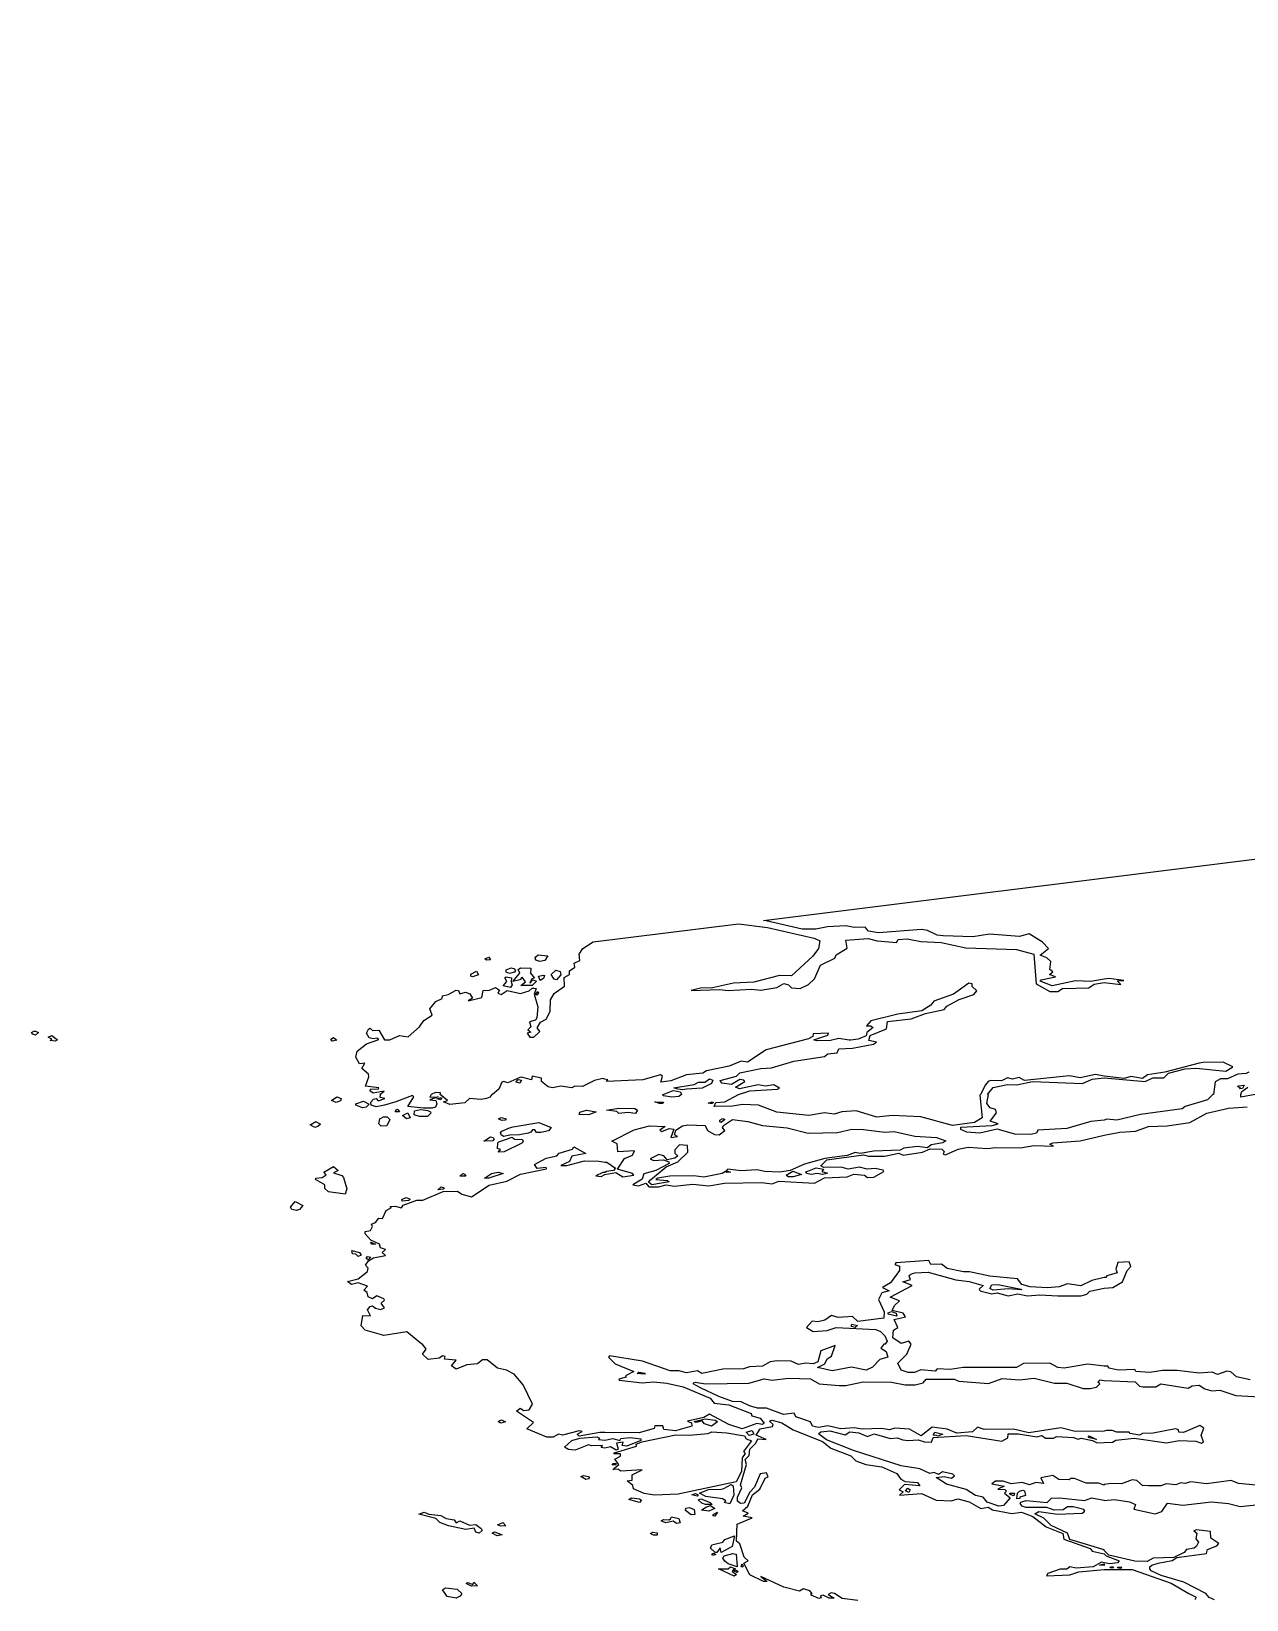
# Model space of a CAD drawing. Header units: inches. Extents: x -128.78 to -121.96, y 47.51 to 52.08.
# Drawn here: x -128.021 to -127.165, y 50.972 to 52.077 of the extents above; entities that cross this region are included whole.
import ezdxf

# ---------------------------------------------------------------- set-up
doc = ezdxf.new("R2010")
doc.units = ezdxf.units.IN
doc.header["$MEASUREMENT"] = 0
doc.layers.add('country_Clip', color=7, linetype='Continuous')

msp = doc.modelspace()

# ---------------------------------------------------------------- linework, layer by layer
at = {"layer": 'country_Clip'}
for points in [[(-127.1639, 51.3439), (-127.1657, 51.3429), (-127.1716, 51.3425), (-127.1788, 51.3391), (-127.1837, 51.3391), (-127.1875, 51.3371), (-127.1888, 51.3281), (-127.1891, 51.3281), (-127.1929, 51.3243), (-127.2086, 51.3197), (-127.2108, 51.3181), (-127.24, 51.314), (-127.2567, 51.31), (-127.2638, 51.3107), (-127.2656, 51.31), (-127.2751, 51.309), (-127.2921, 51.3042), (-127.3125, 51.3029), (-127.3133, 51.3008), (-127.3174, 51.3), (-127.3286, 51.3003), (-127.3411, 51.3038), (-127.3532, 51.3008), (-127.3623, 51.3017), (-127.3666, 51.3034), (-127.3666, 51.3051), (-127.3446, 51.3062), (-127.3404, 51.3074), (-127.346, 51.3093), (-127.3414, 51.3151), (-127.3423, 51.3175), (-127.346, 51.3187), (-127.3483, 51.3218), (-127.3471, 51.3281), (-127.3478, 51.3281), (-127.3438, 51.3331), (-127.3337, 51.3352), (-127.3272, 51.3349), (-127.3162, 51.3373), (-127.2809, 51.3358), (-127.2742, 51.339), (-127.2656, 51.3398), (-127.2656, 51.3399), (-127.2368, 51.3374), (-127.2314, 51.3398), (-127.2237, 51.3399), (-127.2205, 51.3432), (-127.2086, 51.3461), (-127.2008, 51.3467), (-127.1801, 51.3446), (-127.1752, 51.3475), (-127.1818, 51.3508), (-127.196, 51.3506), (-127.1987, 51.3503), (-127.2229, 51.3438), (-127.2351, 51.3419), (-127.2387, 51.3393), (-127.247, 51.3407), (-127.2517, 51.3393), (-127.2656, 51.341), (-127.2718, 51.3421), (-127.2826, 51.3399), (-127.2902, 51.3412), (-127.3218, 51.3379), (-127.3256, 51.34), (-127.3302, 51.3389), (-127.3338, 51.3398), (-127.3381, 51.3378), (-127.3458, 51.3379), (-127.3473, 51.3372), (-127.3493, 51.335), (-127.3527, 51.3281), (-127.3532, 51.3276), (-127.3517, 51.3116), (-127.357, 51.3084), (-127.3724, 51.3063), (-127.3947, 51.3123), (-127.4149, 51.3134), (-127.4258, 51.3121), (-127.4403, 51.3167), (-127.4504, 51.316), (-127.4559, 51.3142), (-127.4626, 51.3152), (-127.4737, 51.3134), (-127.4963, 51.3157), (-127.5091, 51.3205), (-127.5204, 51.321), (-127.5275, 51.3198), (-127.5402, 51.3196), (-127.5391, 51.3226), (-127.5328, 51.3229), (-127.5233, 51.3281), (-127.5153, 51.3306), (-127.4958, 51.3318), (-127.4943, 51.3327), (-127.4983, 51.335), (-127.5042, 51.334), (-127.5093, 51.335), (-127.5225, 51.3322), (-127.5252, 51.3332), (-127.5188, 51.3374), (-127.5194, 51.3383), (-127.5223, 51.3388), (-127.528, 51.3352), (-127.5349, 51.3361), (-127.5361, 51.3379), (-127.5246, 51.341), (-127.5222, 51.3433), (-127.5074, 51.3465), (-127.5, 51.347), (-127.4842, 51.3516), (-127.4627, 51.3548), (-127.4603, 51.3567), (-127.4537, 51.3575), (-127.4526, 51.3602), (-127.443, 51.3607), (-127.4282, 51.3636), (-127.426, 51.365), (-127.4315, 51.3661), (-127.4304, 51.3696), (-127.419, 51.3745), (-127.4182, 51.3795), (-127.4017, 51.3814), (-127.3916, 51.3853), (-127.3783, 51.3881), (-127.3765, 51.3903), (-127.3678, 51.395), (-127.3574, 51.3986), (-127.3554, 51.4011), (-127.3587, 51.4042), (-127.3587, 51.4061), (-127.3609, 51.4066), (-127.3718, 51.3987), (-127.3857, 51.3939), (-127.3877, 51.3911), (-127.3942, 51.387), (-127.4109, 51.3847), (-127.43, 51.3801), (-127.433, 51.3764), (-127.4302, 51.3765), (-127.4283, 51.3753), (-127.4328, 51.3718), (-127.4333, 51.3695), (-127.4378, 51.3676), (-127.4389, 51.3672), (-127.4442, 51.3664), (-127.4453, 51.3664), (-127.4525, 51.3676), (-127.4583, 51.3662), (-127.468, 51.3659), (-127.4702, 51.3667), (-127.4603, 51.37), (-127.4598, 51.3713), (-127.4707, 51.3708), (-127.4709, 51.3691), (-127.4739, 51.3674), (-127.5036, 51.3595), (-127.5169, 51.3508), (-127.5214, 51.3516), (-127.5297, 51.3481), (-127.5456, 51.3448), (-127.5482, 51.3431), (-127.5597, 51.3419), (-127.5708, 51.3378), (-127.5778, 51.3368), (-127.5767, 51.3411), (-127.5781, 51.342), (-127.5905, 51.3385), (-127.6162, 51.3373), (-127.6153, 51.3385), (-127.6172, 51.339), (-127.6188, 51.3393), (-127.6246, 51.3379), (-127.633, 51.3337), (-127.6385, 51.3341), (-127.6406, 51.3329), (-127.6483, 51.3339), (-127.6542, 51.3329), (-127.6573, 51.3335), (-127.6619, 51.3372), (-127.662, 51.3397), (-127.6684, 51.341), (-127.669, 51.3385), (-127.676, 51.3403), (-127.6771, 51.3402), (-127.6856, 51.3364), (-127.6884, 51.3374), (-127.6898, 51.3369), (-127.692, 51.3318), (-127.6963, 51.3281), (-127.6968, 51.3281), (-127.6984, 51.3262), (-127.7007, 51.3252), (-127.7043, 51.3246), (-127.7126, 51.3254), (-127.716, 51.3222), (-127.7264, 51.3212), (-127.7309, 51.3229), (-127.7281, 51.324), (-127.7333, 51.3281), (-127.733, 51.3292), (-127.7366, 51.3295), (-127.7396, 51.3281), (-127.7405, 51.3262), (-127.7346, 51.3265), (-127.7405, 51.3243), (-127.7364, 51.3239), (-127.7357, 51.3216), (-127.7365, 51.3192), (-127.7388, 51.3184), (-127.7449, 51.3184), (-127.756, 51.3196), (-127.7518, 51.3264), (-127.7527, 51.3274), (-127.7644, 51.3229), (-127.7724, 51.3205), (-127.7784, 51.3195), (-127.7818, 51.3207), (-127.782, 51.3227), (-127.7801, 51.3249), (-127.7783, 51.3252), (-127.7769, 51.3237), (-127.7722, 51.3254), (-127.7755, 51.3261), (-127.7752, 51.3281), (-127.7758, 51.3281), (-127.7726, 51.3305), (-127.7805, 51.329), (-127.7827, 51.3308), (-127.782, 51.3321), (-127.7769, 51.332), (-127.7765, 51.3328), (-127.7858, 51.3341), (-127.7835, 51.3405), (-127.7838, 51.3425), (-127.7884, 51.3464), (-127.7863, 51.3501), (-127.79, 51.3498), (-127.7926, 51.3544), (-127.7918, 51.3586), (-127.7852, 51.3638), (-127.7764, 51.3668), (-127.7778, 51.3678), (-127.7805, 51.3673), (-127.7832, 51.3681), (-127.7851, 51.3714), (-127.7838, 51.3741), (-127.7826, 51.3748), (-127.7808, 51.3732), (-127.7764, 51.3735), (-127.7725, 51.3666), (-127.7688, 51.3667), (-127.7619, 51.3696), (-127.7558, 51.3687), (-127.7477, 51.3757), (-127.7447, 51.3802), (-127.7389, 51.384), (-127.7406, 51.3885), (-127.7363, 51.3936), (-127.7318, 51.3957), (-127.7317, 51.3976), (-127.7277, 51.3985), (-127.7221, 51.4017), (-127.7204, 51.4014), (-127.7195, 51.3991), (-127.7155, 51.4002), (-127.7124, 51.3991), (-127.7105, 51.396), (-127.7135, 51.394), (-127.7039, 51.3964), (-127.7029, 51.4014), (-127.6985, 51.4016), (-127.6943, 51.4036), (-127.6914, 51.4016), (-127.6926, 51.3996), (-127.6902, 51.3985), (-127.6861, 51.4013), (-127.6768, 51.3993), (-127.6705, 51.4012), (-127.6685, 51.403), (-127.6673, 51.4031), (-127.6657, 51.4029), (-127.6671, 51.3988), (-127.6646, 51.3899), (-127.6652, 51.3822), (-127.6661, 51.3806), (-127.6703, 51.3792), (-127.6695, 51.3758), (-127.6715, 51.3737), (-127.6695, 51.3721), (-127.6719, 51.3713), (-127.6702, 51.3684), (-127.6672, 51.3686), (-127.6631, 51.3726), (-127.6649, 51.3751), (-127.6627, 51.3791), (-127.6587, 51.3812), (-127.6559, 51.3865), (-127.6556, 51.3947), (-127.6529, 51.3993), (-127.6458, 51.4045), (-127.646, 51.4106), (-127.6423, 51.4127), (-127.6421, 51.4153), (-127.6385, 51.4179), (-127.639, 51.4206), (-127.635, 51.4225), (-127.6353, 51.427), (-127.6329, 51.4309), (-127.6256, 51.4356), (-127.5232, 51.4484), (-127.5027, 51.4458), (-127.47, 51.4382), (-127.466, 51.4363), (-127.4668, 51.4309), (-127.4708, 51.4256), (-127.4858, 51.4117), (-127.4943, 51.4119), (-127.5123, 51.4073), (-127.5267, 51.4066), (-127.5416, 51.4033), (-127.5499, 51.4031), (-127.5565, 51.4015), (-127.5366, 51.402), (-127.5305, 51.4013), (-127.514, 51.4023), (-127.5074, 51.4016), (-127.4963, 51.4035), (-127.4913, 51.4064), (-127.4879, 51.4054), (-127.4859, 51.4032), (-127.4798, 51.4029), (-127.4738, 51.4056), (-127.4696, 51.4097), (-127.4654, 51.4193), (-127.4553, 51.4241), (-127.4545, 51.4265), (-127.4466, 51.4312), (-127.4475, 51.4369), (-127.4318, 51.438), (-127.4256, 51.4363), (-127.4119, 51.4351), (-127.4107, 51.4373), (-127.4043, 51.4377), (-127.3949, 51.4359), (-127.3804, 51.4353), (-127.3632, 51.4314), (-127.3274, 51.4302), (-127.3153, 51.4269), (-127.3136, 51.4061), (-127.3039, 51.4008), (-127.2983, 51.4007), (-127.295, 51.4028), (-127.2766, 51.4032), (-127.2727, 51.4058), (-127.2656, 51.4071), (-127.254, 51.4056), (-127.2566, 51.4083), (-127.2518, 51.4084), (-127.2624, 51.4098), (-127.2656, 51.4093), (-127.275, 51.4077), (-127.2859, 51.4082), (-127.3024, 51.4046), (-127.3108, 51.4079), (-127.3101, 51.409), (-127.2999, 51.4111), (-127.3042, 51.4126), (-127.3019, 51.4145), (-127.304, 51.4163), (-127.3032, 51.4218), (-127.306, 51.4244), (-127.3107, 51.4262), (-127.3049, 51.431), (-127.3092, 51.4354), (-127.3186, 51.4414), (-127.3252, 51.4395), (-127.3464, 51.441), (-127.3581, 51.4393), (-127.379, 51.4398), (-127.3834, 51.4403), (-127.3901, 51.4436), (-127.3943, 51.4443), (-127.4246, 51.442), (-127.4317, 51.4432), (-127.4341, 51.4459), (-127.4417, 51.4458), (-127.4476, 51.4469), (-127.4605, 51.4463), (-127.4687, 51.4445), (-127.4783, 51.4445), (-127.5036, 51.4504), (-127.5056, 51.4506), (-122.4941, 52.077)], [(-127.6596, 51.4226), (-127.663, 51.4219), (-127.6658, 51.4227), (-127.6663, 51.4243), (-127.6658, 51.4251), (-127.6643, 51.4264), (-127.6574, 51.4257), (-127.6596, 51.4226)], [(-127.6977, 51.4231), (-127.7006, 51.4227), (-127.7017, 51.4238), (-127.699, 51.4248), (-127.6977, 51.4231)], [(-127.6809, 51.4143), (-127.6845, 51.4133), (-127.6868, 51.4143), (-127.6868, 51.4159), (-127.6832, 51.4173), (-127.6815, 51.4169), (-127.6802, 51.4154), (-127.6809, 51.4143)], [(-127.6697, 51.4137), (-127.6668, 51.4101), (-127.6687, 51.4097), (-127.6702, 51.4066), (-127.6681, 51.4088), (-127.6655, 51.4079), (-127.6684, 51.4048), (-127.6765, 51.405), (-127.6731, 51.4075), (-127.6755, 51.4107), (-127.6772, 51.4089), (-127.6822, 51.4078), (-127.6771, 51.4137), (-127.6783, 51.4162), (-127.6768, 51.4174), (-127.6693, 51.4171), (-127.6697, 51.4137)], [(-127.6483, 51.4125), (-127.6513, 51.4089), (-127.6529, 51.4093), (-127.655, 51.4127), (-127.6518, 51.4158), (-127.6488, 51.4148), (-127.6483, 51.4125)], [(-127.7062, 51.4125), (-127.7105, 51.4111), (-127.7116, 51.4116), (-127.7117, 51.4128), (-127.7077, 51.4149), (-127.7062, 51.4125)], [(-127.6826, 51.4053), (-127.6838, 51.4036), (-127.689, 51.4047), (-127.6862, 51.4078), (-127.6878, 51.4103), (-127.6867, 51.411), (-127.6831, 51.4103), (-127.6832, 51.4074), (-127.6826, 51.4053)], [(-127.6604, 51.4099), (-127.6628, 51.4085), (-127.6641, 51.4114), (-127.6605, 51.4123), (-127.6599, 51.4119), (-127.6604, 51.4099)], [(-127.6639, 51.3997), (-127.6651, 51.3981), (-127.6662, 51.3986), (-127.6644, 51.4006), (-127.6639, 51.3997)], [(-128.0161, 51.3717), (-128.0183, 51.37), (-128.02, 51.3706), (-128.0211, 51.3719), (-128.0194, 51.3728), (-128.0183, 51.3728), (-128.0161, 51.3717)], [(-128.0028, 51.3667), (-128.0044, 51.3656), (-128.0078, 51.3661), (-128.0067, 51.3672), (-128.0094, 51.3686), (-128.0067, 51.3697), (-128.0028, 51.3667)], [(-127.806, 51.3663), (-127.8092, 51.3656), (-127.8102, 51.367), (-127.8084, 51.3682), (-127.806, 51.3663)], [(-127.6761, 51.3383), (-127.6772, 51.3361), (-127.68, 51.3369), (-127.6783, 51.3386), (-127.6761, 51.3383)], [(-127.5412, 51.3383), (-127.5423, 51.3358), (-127.5487, 51.3326), (-127.5598, 51.332), (-127.5626, 51.3315), (-127.5658, 51.3318), (-127.5688, 51.3329), (-127.5545, 51.3351), (-127.5513, 51.3369), (-127.5469, 51.3368), (-127.5436, 51.3391), (-127.5412, 51.3383)], [(-127.5653, 51.3268), (-127.5702, 51.3262), (-127.576, 51.3271), (-127.5767, 51.3279), (-127.5762, 51.3281), (-127.5692, 51.3309), (-127.564, 51.3299), (-127.5633, 51.3281), (-127.5653, 51.3268)], [(-127.1684, 51.3324), (-127.1703, 51.3322), (-127.1696, 51.3329), (-127.1715, 51.3335), (-127.1711, 51.3342), (-127.1672, 51.3348), (-127.1684, 51.3324)], [(-127.1593, 51.3281), (-127.1695, 51.3262), (-127.1695, 51.3281), (-127.1688, 51.3303), (-127.1645, 51.3333)], [(-127.8035, 51.3237), (-127.8066, 51.3226), (-127.8098, 51.324), (-127.806, 51.3265), (-127.8029, 51.3254), (-127.8035, 51.3237)], [(-127.1628, 51.1271), (-127.1725, 51.1292), (-127.1765, 51.1328), (-127.1792, 51.1333), (-127.1859, 51.1308), (-127.1897, 51.1325), (-127.1988, 51.1318), (-127.2142, 51.1336), (-127.2247, 51.1336), (-127.2335, 51.1323), (-127.2433, 51.133), (-127.2442, 51.1345), (-127.2559, 51.134), (-127.2622, 51.1354), (-127.2632, 51.1368), (-127.2656, 51.1367), (-127.2773, 51.1381), (-127.2938, 51.1354), (-127.2983, 51.1359), (-127.304, 51.1389), (-127.3226, 51.1387), (-127.3275, 51.1359), (-127.365, 51.1359), (-127.3741, 51.1344), (-127.3833, 51.1349), (-127.3848, 51.1332), (-127.3948, 51.1341), (-127.3993, 51.1323), (-127.4037, 51.1323), (-127.4086, 51.134), (-127.4109, 51.1388), (-127.4047, 51.1452), (-127.4017, 51.1523), (-127.4033, 51.1544), (-127.4086, 51.1528), (-127.4144, 51.1568), (-127.414, 51.162), (-127.4109, 51.1641), (-127.4135, 51.1696), (-127.4055, 51.1715), (-127.4073, 51.1741), (-127.4149, 51.1759), (-127.4134, 51.1796), (-127.4098, 51.1828), (-127.4163, 51.1854), (-127.4009, 51.1935), (-127.4074, 51.1961), (-127.402, 51.1977), (-127.4031, 51.2001), (-127.4028, 51.2008), (-127.4006, 51.202), (-127.3991, 51.2024), (-127.3896, 51.203), (-127.3702, 51.1976), (-127.3607, 51.1964), (-127.351, 51.1936), (-127.3536, 51.191), (-127.3533, 51.19), (-127.3522, 51.1895), (-127.3448, 51.1876), (-127.341, 51.1883), (-127.3333, 51.1864), (-127.3266, 51.1877), (-127.3196, 51.1862), (-127.3109, 51.1871), (-127.2983, 51.1862), (-127.2822, 51.1864), (-127.2803, 51.1867), (-127.2779, 51.1875), (-127.2758, 51.1895), (-127.2656, 51.1917), (-127.2596, 51.1921), (-127.2529, 51.1961), (-127.2496, 51.2041), (-127.2468, 51.2069), (-127.2481, 51.2102), (-127.256, 51.2098), (-127.2575, 51.205), (-127.2565, 51.2024), (-127.2638, 51.2004), (-127.2645, 51.1992), (-127.2656, 51.1992), (-127.2744, 51.1972), (-127.2822, 51.1934), (-127.2916, 51.1947), (-127.2973, 51.1926), (-127.3055, 51.192), (-127.3179, 51.1926), (-127.3237, 51.1944), (-127.3268, 51.1982), (-127.3463, 51.2001), (-127.3606, 51.2033), (-127.3648, 51.2031), (-127.3763, 51.2055), (-127.3803, 51.2087), (-127.3878, 51.2083), (-127.3891, 51.2113), (-127.4123, 51.2095), (-127.4132, 51.2084), (-127.4098, 51.2071), (-127.4099, 51.2041), (-127.4162, 51.1955), (-127.4219, 51.1921), (-127.4172, 51.1898), (-127.4223, 51.1885), (-127.4245, 51.1838), (-127.4207, 51.1751), (-127.4209, 51.1706), (-127.4391, 51.1683), (-127.4429, 51.1717), (-127.4531, 51.1711), (-127.4577, 51.1724), (-127.4623, 51.1692), (-127.4674, 51.168), (-127.4714, 51.1685), (-127.4753, 51.1639), (-127.4707, 51.1611), (-127.4608, 51.1618), (-127.4544, 51.164), (-127.4264, 51.1625), (-127.4232, 51.1611), (-127.4202, 51.1582), (-127.4186, 51.1543), (-127.42, 51.1523), (-127.4208, 51.1523), (-127.423, 51.1495), (-127.4193, 51.147), (-127.4181, 51.1431), (-127.4236, 51.1414), (-127.4288, 51.136), (-127.4334, 51.134), (-127.4436, 51.1361), (-127.4572, 51.1334), (-127.4675, 51.1359), (-127.4623, 51.1385), (-127.4607, 51.142), (-127.4578, 51.1438), (-127.4551, 51.1512), (-127.4651, 51.1475), (-127.4674, 51.1399), (-127.4707, 51.1383), (-127.476, 51.1388), (-127.4809, 51.1379), (-127.486, 51.1403), (-127.496, 51.1406), (-127.5008, 51.1398), (-127.5064, 51.1368), (-127.5155, 51.1364), (-127.5197, 51.1348), (-127.5341, 51.1347), (-127.549, 51.1316), (-127.552, 51.1334), (-127.5597, 51.132), (-127.5652, 51.1334), (-127.5712, 51.1334), (-127.5908, 51.1403), (-127.6141, 51.1441), (-127.6147, 51.1432), (-127.61, 51.1384), (-127.597, 51.1331), (-127.6027, 51.13), (-127.6023, 51.129), (-127.6075, 51.1277), (-127.6072, 51.1268), (-127.5909, 51.1251), (-127.5831, 51.1258), (-127.5736, 51.1248), (-127.5622, 51.1222), (-127.5431, 51.1142), (-127.5403, 51.1108), (-127.53, 51.1096), (-127.5142, 51.1034), (-127.5137, 51.1017), (-127.508, 51.1002), (-127.5051, 51.0966), (-127.5062, 51.0957), (-127.5103, 51.0963), (-127.5206, 51.0927), (-127.53, 51.0957), (-127.5436, 51.103), (-127.5475, 51.1005), (-127.559, 51.0981), (-127.5562, 51.0969), (-127.5561, 51.0946), (-127.5676, 51.0912), (-127.5757, 51.0921), (-127.5765, 51.0947), (-127.582, 51.0948), (-127.5826, 51.0929), (-127.5931, 51.0898), (-127.6172, 51.0901), (-127.6209, 51.0901), (-127.6353, 51.0874), (-127.6369, 51.0889), (-127.6332, 51.0908), (-127.6353, 51.0913), (-127.6471, 51.0882), (-127.6499, 51.0889), (-127.6538, 51.0868), (-127.6582, 51.0868), (-127.6723, 51.0927), (-127.6675, 51.097), (-127.6796, 51.105), (-127.6769, 51.1072), (-127.6743, 51.1056), (-127.6705, 51.1061), (-127.6682, 51.1099), (-127.6749, 51.1235), (-127.6811, 51.1312), (-127.6865, 51.134), (-127.6928, 51.1354), (-127.7002, 51.1412), (-127.7035, 51.1412), (-127.7069, 51.1383), (-127.7144, 51.1377), (-127.722, 51.1347), (-127.7253, 51.1371), (-127.722, 51.1409), (-127.7301, 51.1417), (-127.7298, 51.1435), (-127.7313, 51.144), (-127.734, 51.1423), (-127.7416, 51.1415), (-127.7456, 51.1452), (-127.7432, 51.1487), (-127.7458, 51.1523), (-127.7462, 51.1523), (-127.7567, 51.1609), (-127.7729, 51.1584), (-127.786, 51.1621), (-127.7889, 51.1651), (-127.7876, 51.1725), (-127.7824, 51.1721), (-127.7844, 51.1765), (-127.7825, 51.1789), (-127.781, 51.1793), (-127.7787, 51.1775), (-127.7751, 51.1767), (-127.7725, 51.1778), (-127.7749, 51.1811), (-127.7724, 51.1832), (-127.7729, 51.1842), (-127.7778, 51.1863), (-127.7809, 51.1842), (-127.784, 51.1857), (-127.7846, 51.1887), (-127.7871, 51.1902), (-127.7844, 51.193), (-127.7911, 51.1955), (-127.7958, 51.1944), (-127.7985, 51.1965), (-127.7909, 51.1983), (-127.7845, 51.2035), (-127.7839, 51.2059), (-127.7859, 51.208), (-127.7838, 51.2109), (-127.7803, 51.213), (-127.7717, 51.2148), (-127.7742, 51.2168), (-127.7718, 51.2189), (-127.7753, 51.22), (-127.7759, 51.2228), (-127.7821, 51.2256), (-127.7861, 51.2299), (-127.7861, 51.2317), (-127.7824, 51.2324), (-127.7808, 51.2351), (-127.7816, 51.2368), (-127.7788, 51.2379), (-127.7765, 51.2409), (-127.7739, 51.2407), (-127.7712, 51.2465), (-127.7676, 51.2485), (-127.7684, 51.249), (-127.7677, 51.2493), (-127.765, 51.2495), (-127.7606, 51.2482), (-127.7593, 51.2501), (-127.7497, 51.2537), (-127.7454, 51.2538), (-127.7312, 51.2597), (-127.721, 51.26), (-127.7181, 51.258), (-127.7112, 51.2561), (-127.6987, 51.2642), (-127.6863, 51.2671), (-127.6767, 51.272), (-127.6584, 51.2758), (-127.6587, 51.2766), (-127.665, 51.2761), (-127.6668, 51.2788), (-127.6586, 51.2832), (-127.651, 51.285), (-127.6495, 51.2867), (-127.6401, 51.2897), (-127.6392, 51.2912), (-127.6306, 51.2865), (-127.6406, 51.2848), (-127.6421, 51.2809), (-127.6483, 51.2781), (-127.6441, 51.2782), (-127.6316, 51.2815), (-127.6215, 51.2812), (-127.6172, 51.2804), (-127.616, 51.2804), (-127.6097, 51.2763), (-127.6112, 51.2747), (-127.6162, 51.2739), (-127.617, 51.2731), (-127.6187, 51.2732), (-127.6236, 51.2709), (-127.62, 51.2704), (-127.6172, 51.2718), (-127.6095, 51.2731), (-127.6047, 51.2702), (-127.5968, 51.2713), (-127.5979, 51.2725), (-127.6085, 51.2755), (-127.6035, 51.2831), (-127.5979, 51.2855), (-127.5964, 51.2884), (-127.6082, 51.2877), (-127.6086, 51.2933), (-127.6123, 51.2953), (-127.5967, 51.3032), (-127.5859, 51.306), (-127.5748, 51.3055), (-127.5785, 51.303), (-127.5771, 51.302), (-127.5719, 51.3041), (-127.5688, 51.3036), (-127.5709, 51.2978), (-127.5661, 51.2985), (-127.5682, 51.2997), (-127.5672, 51.303), (-127.5626, 51.3061), (-127.5589, 51.3068), (-127.5466, 51.3062), (-127.5449, 51.3027), (-127.54, 51.3), (-127.5367, 51.2996), (-127.5327, 51.3028), (-127.5345, 51.3047), (-127.5338, 51.3062), (-127.5275, 51.3105), (-127.5166, 51.3091), (-127.5062, 51.3063), (-127.4888, 51.3047), (-127.4741, 51.3008), (-127.4535, 51.3014), (-127.4433, 51.3038), (-127.4352, 51.3035), (-127.4202, 51.3016), (-127.4136, 51.3021), (-127.399, 51.2988), (-127.3837, 51.2979), (-127.3771, 51.2956), (-127.3793, 51.2941), (-127.3876, 51.2927), (-127.3901, 51.2905), (-127.3972, 51.2914), (-127.4067, 51.2904), (-127.4094, 51.2889), (-127.428, 51.2883), (-127.4376, 51.2865), (-127.441, 51.2872), (-127.4466, 51.2852), (-127.4623, 51.2831), (-127.4768, 51.2791), (-127.4869, 51.2747), (-127.4941, 51.2735), (-127.5047, 51.2738), (-127.5102, 51.2751), (-127.5212, 51.2743), (-127.5308, 51.2756), (-127.5324, 51.2738), (-127.5346, 51.2725), (-127.5476, 51.2698), (-127.5547, 51.2708), (-127.5716, 51.2706), (-127.5801, 51.2693), (-127.5814, 51.2682), (-127.5734, 51.2676), (-127.5719, 51.2666), (-127.5841, 51.2644), (-127.5866, 51.2663), (-127.5851, 51.2679), (-127.5741, 51.2771), (-127.566, 51.2806), (-127.5589, 51.2875), (-127.559, 51.2922), (-127.5648, 51.2927), (-127.5679, 51.2892), (-127.5679, 51.2867), (-127.5659, 51.285), (-127.568, 51.2833), (-127.5733, 51.2821), (-127.5757, 51.2849), (-127.5792, 51.2859), (-127.5853, 51.2827), (-127.583, 51.2817), (-127.5761, 51.282), (-127.5723, 51.2808), (-127.5721, 51.2796), (-127.5813, 51.2745), (-127.5899, 51.2723), (-127.5909, 51.2686), (-127.5977, 51.2646), (-127.5936, 51.2637), (-127.5884, 51.2657), (-127.5863, 51.263), (-127.5796, 51.263), (-127.574, 51.2644), (-127.5686, 51.2635), (-127.5554, 51.265), (-127.544, 51.2639), (-127.533, 51.2656), (-127.5071, 51.2661), (-127.4995, 51.2651), (-127.4947, 51.267), (-127.4696, 51.2657), (-127.4626, 51.2695), (-127.4466, 51.2702), (-127.442, 51.272), (-127.4344, 51.2714), (-127.4323, 51.2697), (-127.4278, 51.2699), (-127.4209, 51.2738), (-127.4212, 51.2748), (-127.427, 51.2759), (-127.4325, 51.2755), (-127.438, 51.277), (-127.446, 51.2755), (-127.4508, 51.277), (-127.463, 51.2766), (-127.4651, 51.2778), (-127.4609, 51.282), (-127.4351, 51.2856), (-127.4317, 51.2847), (-127.4203, 51.2846), (-127.4102, 51.2867), (-127.4072, 51.2855), (-127.3935, 51.2874), (-127.3882, 51.2899), (-127.3801, 51.2897), (-127.3784, 51.288), (-127.379, 51.2862), (-127.3775, 51.2857), (-127.3684, 51.2896), (-127.3615, 51.291), (-127.3478, 51.29), (-127.3425, 51.2909), (-127.3247, 51.2905), (-127.3152, 51.2921), (-127.3013, 51.2918), (-127.3039, 51.2932), (-127.3018, 51.2941), (-127.2826, 51.2956), (-127.2656, 51.2994), (-127.2546, 51.3016), (-127.2436, 51.3023), (-127.2345, 51.3055), (-127.2214, 51.3061), (-127.2053, 51.3085), (-127.1935, 51.315), (-127.1782, 51.3184), (-127.1649, 51.3195)], [(-127.7853, 51.3192), (-127.788, 51.3188), (-127.7927, 51.3206), (-127.7927, 51.3216), (-127.7873, 51.3234), (-127.7832, 51.3213), (-127.7853, 51.3192)], [(-127.762, 51.3159), (-127.765, 51.3158), (-127.7637, 51.3177), (-127.7628, 51.3173), (-127.762, 51.3159)], [(-127.7421, 51.3127), (-127.7479, 51.3127), (-127.7516, 51.3138), (-127.7513, 51.3166), (-127.747, 51.3176), (-127.7452, 51.3174), (-127.742, 51.3169), (-127.74, 51.3158), (-127.7398, 51.3149), (-127.7421, 51.3127)], [(-127.7321, 51.3258), (-127.7328, 51.3244), (-127.7356, 51.325), (-127.7333, 51.3258), (-127.7321, 51.3258)], [(-127.6234, 51.3159), (-127.6286, 51.3139), (-127.6354, 51.3141), (-127.6348, 51.3157), (-127.6303, 51.317), (-127.6234, 51.3159)], [(-127.5942, 51.317), (-127.5957, 51.3147), (-127.601, 51.3155), (-127.6075, 51.3148), (-127.6089, 51.3161), (-127.6162, 51.3171), (-127.6074, 51.3184), (-127.5961, 51.3182), (-127.5942, 51.317)], [(-127.5764, 51.3219), (-127.5788, 51.3218), (-127.5821, 51.323), (-127.576, 51.3227), (-127.5764, 51.3219)], [(-127.5419, 51.3218), (-127.5432, 51.3217), (-127.5445, 51.3221), (-127.5417, 51.3229), (-127.5407, 51.3224), (-127.5419, 51.3218)], [(-127.8194, 51.3056), (-127.8216, 51.3049), (-127.8247, 51.3067), (-127.8208, 51.3091), (-127.8175, 51.3072), (-127.8194, 51.3056)], [(-127.7707, 51.306), (-127.7748, 51.3059), (-127.7764, 51.3075), (-127.7757, 51.311), (-127.7732, 51.3125), (-127.7705, 51.3123), (-127.7687, 51.3105), (-127.7707, 51.306)], [(-127.7544, 51.3116), (-127.757, 51.311), (-127.7597, 51.3134), (-127.7561, 51.3153), (-127.7544, 51.3116)], [(-127.6875, 51.3101), (-127.6899, 51.3097), (-127.6922, 51.311), (-127.6902, 51.312), (-127.6867, 51.3111), (-127.6875, 51.3101)], [(-127.655, 51.3048), (-127.657, 51.3026), (-127.6624, 51.3013), (-127.6654, 51.3014), (-127.6667, 51.3033), (-127.6682, 51.3033), (-127.6694, 51.3017), (-127.6714, 51.301), (-127.6773, 51.2997), (-127.6841, 51.2994), (-127.6886, 51.2985), (-127.6904, 51.2996), (-127.6907, 51.3011), (-127.6899, 51.3024), (-127.6845, 51.3046), (-127.6819, 51.3053), (-127.6637, 51.3083), (-127.655, 51.3048)], [(-127.5328, 51.3104), (-127.5353, 51.3083), (-127.5364, 51.3089), (-127.5364, 51.3101), (-127.5343, 51.3113), (-127.5328, 51.3104)], [(-127.6961, 51.2956), (-127.7025, 51.2952), (-127.6979, 51.2983), (-127.6961, 51.2979), (-127.6952, 51.2969), (-127.6961, 51.2956)], [(-127.6883, 51.2877), (-127.6919, 51.2875), (-127.6924, 51.2879), (-127.6908, 51.2893), (-127.6928, 51.2902), (-127.6926, 51.294), (-127.692, 51.2947), (-127.6826, 51.298), (-127.6808, 51.2967), (-127.6752, 51.2964), (-127.6747, 51.2949), (-127.6757, 51.2939), (-127.6883, 51.2877)], [(-127.7989, 51.2617), (-127.8002, 51.2579), (-127.8119, 51.2596), (-127.8144, 51.2619), (-127.8145, 51.2644), (-127.821, 51.2682), (-127.8207, 51.2693), (-127.8163, 51.2696), (-127.8135, 51.2715), (-127.8152, 51.2734), (-127.8084, 51.2774), (-127.8051, 51.2747), (-127.8084, 51.273), (-127.8024, 51.2711), (-127.8013, 51.2697), (-127.7989, 51.2617)], [(-127.7151, 51.2707), (-127.7194, 51.2707), (-127.7174, 51.2724), (-127.7161, 51.272), (-127.7151, 51.2707)], [(-127.699, 51.2693), (-127.702, 51.2693), (-127.6971, 51.2725), (-127.6923, 51.2735), (-127.689, 51.2724), (-127.699, 51.2693)], [(-127.5288, 51.2735), (-127.5314, 51.2732), (-127.5324, 51.2738), (-127.5314, 51.2743), (-127.5288, 51.2735)], [(-127.4788, 51.2717), (-127.4846, 51.2701), (-127.4881, 51.2702), (-127.4897, 51.2713), (-127.4849, 51.2741), (-127.4788, 51.2717)], [(-127.4606, 51.2728), (-127.4637, 51.2718), (-127.4679, 51.2725), (-127.4718, 51.2718), (-127.4754, 51.2725), (-127.4757, 51.2736), (-127.4744, 51.2741), (-127.4686, 51.2765), (-127.4634, 51.2756), (-127.4645, 51.2739), (-127.4606, 51.2728)], [(-127.7312, 51.2614), (-127.7349, 51.2609), (-127.7325, 51.2632), (-127.7305, 51.2624), (-127.7312, 51.2614)], [(-127.8323, 51.247), (-127.8345, 51.2464), (-127.8377, 51.2472), (-127.8386, 51.2488), (-127.8353, 51.2528), (-127.83, 51.25), (-127.8323, 51.247)], [(-127.7553, 51.2534), (-127.7599, 51.253), (-127.7602, 51.2542), (-127.7572, 51.2556), (-127.7543, 51.2544), (-127.7553, 51.2534)], [(-127.7889, 51.215), (-127.7911, 51.2139), (-127.7926, 51.2156), (-127.7949, 51.2158), (-127.7955, 51.2182), (-127.79, 51.2169), (-127.7889, 51.215)], [(-127.7788, 51.2228), (-127.7816, 51.2226), (-127.782, 51.2241), (-127.7788, 51.2228)], [(-127.782, 51.2136), (-127.7839, 51.2117), (-127.7853, 51.2125), (-127.7845, 51.2139), (-127.782, 51.2136)], [(-127.3406, 51.1944), (-127.3242, 51.1911), (-127.3238, 51.1906), (-127.3334, 51.1913), (-127.3439, 51.1903), (-127.3461, 51.1914), (-127.3447, 51.1941), (-127.3406, 51.1944)], [(-127.4122, 51.1742), (-127.4117, 51.1719), (-127.4178, 51.1733), (-127.4179, 51.1744), (-127.4154, 51.1752), (-127.4122, 51.1742)], [(-127.4394, 51.1653), (-127.4411, 51.1639), (-127.4439, 51.1647), (-127.4433, 51.1664), (-127.4394, 51.1653)], [(-127.5889, 51.1319), (-127.5894, 51.1311), (-127.5946, 51.1315), (-127.5933, 51.1325), (-127.5889, 51.1319)], [(-127.1537, 51.0525), (-127.171, 51.0541), (-127.1762, 51.0563), (-127.1937, 51.0539), (-127.2047, 51.0552), (-127.2089, 51.0541), (-127.2117, 51.0545), (-127.2153, 51.0531), (-127.2221, 51.0538), (-127.2258, 51.0524), (-127.2344, 51.0525), (-127.2388, 51.0527), (-127.2428, 51.0563), (-127.246, 51.0566), (-127.2535, 51.0539), (-127.2608, 51.0541), (-127.2656, 51.0533), (-127.2656, 51.053), (-127.2698, 51.0544), (-127.2783, 51.0543), (-127.2867, 51.0576), (-127.2893, 51.0576), (-127.2903, 51.0566), (-127.2976, 51.0569), (-127.3018, 51.0597), (-127.3104, 51.0581), (-127.3084, 51.0541), (-127.3138, 51.0548), (-127.3182, 51.0531), (-127.3234, 51.0547), (-127.3312, 51.0539), (-127.3368, 51.0558), (-127.3422, 51.0557), (-127.3449, 51.0538), (-127.3361, 51.0522), (-127.3405, 51.0502), (-127.3357, 51.0498), (-127.3345, 51.0487), (-127.3358, 51.0472), (-127.3318, 51.044), (-127.3365, 51.0387), (-127.3399, 51.0381), (-127.348, 51.0409), (-127.3508, 51.0445), (-127.3564, 51.0457), (-127.3628, 51.0498), (-127.3766, 51.0536), (-127.3841, 51.0584), (-127.3784, 51.0591), (-127.3733, 51.0579), (-127.3712, 51.0594), (-127.3722, 51.0607), (-127.3795, 51.0624), (-127.3824, 51.0605), (-127.3854, 51.0619), (-127.3884, 51.0612), (-127.3954, 51.0644), (-127.4086, 51.0666), (-127.4423, 51.0773), (-127.4612, 51.0848), (-127.4669, 51.0892), (-127.4652, 51.0904), (-127.4589, 51.0912), (-127.4481, 51.0885), (-127.4448, 51.0906), (-127.4384, 51.0897), (-127.4323, 51.0873), (-127.4276, 51.0892), (-127.4163, 51.0859), (-127.4114, 51.0863), (-127.4074, 51.0849), (-127.4038, 51.0844), (-127.3966, 51.0849), (-127.3922, 51.0834), (-127.3872, 51.0833), (-127.3861, 51.0864), (-127.3628, 51.0878), (-127.3377, 51.084), (-127.3335, 51.0863), (-127.3333, 51.0891), (-127.3261, 51.0892), (-127.3132, 51.0869), (-127.3097, 51.0879), (-127.307, 51.086), (-127.3013, 51.0861), (-127.2993, 51.0871), (-127.2874, 51.0866), (-127.284, 51.0854), (-127.2818, 51.0861), (-127.2739, 51.0845), (-127.2706, 51.0827), (-127.2656, 51.0829), (-127.2598, 51.0831), (-127.2575, 51.0847), (-127.2445, 51.0861), (-127.2219, 51.0827), (-127.2128, 51.0844), (-127.2011, 51.0839), (-127.1971, 51.0826), (-127.1957, 51.0835), (-127.1973, 51.0882), (-127.1954, 51.0931), (-127.1983, 51.0949), (-127.2099, 51.09), (-127.2132, 51.0902), (-127.2133, 51.0918), (-127.2154, 51.0926), (-127.2312, 51.0896), (-127.2387, 51.0893), (-127.2408, 51.0882), (-127.2474, 51.0893), (-127.248, 51.0903), (-127.2567, 51.0902), (-127.26, 51.0914), (-127.2641, 51.0915), (-127.2656, 51.091), (-127.2862, 51.0907), (-127.2961, 51.0932), (-127.3187, 51.0899), (-127.3296, 51.0923), (-127.3503, 51.0921), (-127.355, 51.0937), (-127.3585, 51.0905), (-127.3695, 51.0896), (-127.3762, 51.0923), (-127.3868, 51.0937), (-127.3945, 51.0876), (-127.4027, 51.0923), (-127.413, 51.0931), (-127.4169, 51.0918), (-127.4224, 51.0929), (-127.4362, 51.0923), (-127.4417, 51.0934), (-127.4513, 51.0927), (-127.4603, 51.0948), (-127.4668, 51.0935), (-127.4711, 51.0946), (-127.4726, 51.0976), (-127.4827, 51.1011), (-127.4841, 51.1037), (-127.4914, 51.1026), (-127.5035, 51.1071), (-127.5097, 51.1072), (-127.5154, 51.1089), (-127.5214, 51.1117), (-127.5274, 51.1119), (-127.5371, 51.1153), (-127.5499, 51.1215), (-127.5551, 51.1243), (-127.5546, 51.1252), (-127.5536, 51.1255), (-127.5465, 51.1243), (-127.516, 51.1248), (-127.5051, 51.1278), (-127.4994, 51.127), (-127.4879, 51.1283), (-127.4725, 51.1279), (-127.4663, 51.1244), (-127.4524, 51.1231), (-127.4476, 51.1231), (-127.4355, 51.1258), (-127.4154, 51.1255), (-127.4058, 51.1236), (-127.3998, 51.1237), (-127.3987, 51.1237), (-127.3931, 51.1251), (-127.391, 51.1277), (-127.3714, 51.1276), (-127.368, 51.1262), (-127.3472, 51.1245), (-127.3375, 51.1281), (-127.3252, 51.1272), (-127.3151, 51.1283), (-127.3007, 51.1247), (-127.292, 51.1247), (-127.2804, 51.1211), (-127.2756, 51.1211), (-127.2712, 51.122), (-127.2687, 51.1243), (-127.2702, 51.1256), (-127.2685, 51.1271), (-127.2656, 51.1267), (-127.2439, 51.1257), (-127.2409, 51.1227), (-127.2385, 51.1221), (-127.2294, 51.1222), (-127.2259, 51.1244), (-127.2066, 51.1212), (-127.2038, 51.123), (-127.1989, 51.1233), (-127.1949, 51.1207), (-127.1898, 51.1193), (-127.1842, 51.1198), (-127.173, 51.116), (-127.156, 51.1152)], [(-127.6872, 51.0975), (-127.6906, 51.0967), (-127.6924, 51.0978), (-127.69, 51.0989), (-127.6872, 51.0975)], [(-127.5394, 51.0986), (-127.538, 51.0975), (-127.5422, 51.0944), (-127.5472, 51.0961), (-127.5488, 51.0982), (-127.5531, 51.097), (-127.5544, 51.0978), (-127.5467, 51.0997), (-127.5394, 51.0986)], [(-127.4392, 50.9717), (-127.4503, 50.9731), (-127.4555, 50.9766), (-127.4579, 50.9771), (-127.46, 50.976), (-127.4558, 50.9733), (-127.4593, 50.9733), (-127.4635, 50.9754), (-127.4655, 50.975), (-127.4649, 50.9735), (-127.4665, 50.973), (-127.4719, 50.9754), (-127.4719, 50.9766), (-127.4713, 50.9766), (-127.473, 50.9785), (-127.4773, 50.9798), (-127.4802, 50.9783), (-127.4913, 50.9811), (-127.5074, 50.9885), (-127.503, 50.985), (-127.5056, 50.985), (-127.5151, 50.9898), (-127.5195, 50.9979), (-127.5163, 50.9997), (-127.5192, 51.0021), (-127.5223, 51.0116), (-127.5247, 51.0134), (-127.5242, 51.0255), (-127.5135, 51.0298), (-127.5199, 51.0311), (-127.5164, 51.0331), (-127.5203, 51.0348), (-127.5166, 51.0382), (-127.5134, 51.0462), (-127.5082, 51.0501), (-127.5044, 51.0578), (-127.5024, 51.0588), (-127.5034, 51.0616), (-127.508, 51.0609), (-127.5118, 51.0515), (-127.5152, 51.0481), (-127.5191, 51.0403), (-127.5217, 51.04), (-127.524, 51.0417), (-127.524, 51.0445), (-127.5208, 51.051), (-127.5218, 51.0532), (-127.5176, 51.0674), (-127.5185, 51.071), (-127.5157, 51.0738), (-127.5152, 51.0783), (-127.5109, 51.0824), (-127.5096, 51.0856), (-127.5037, 51.0852), (-127.5107, 51.0882), (-127.5079, 51.0926), (-127.4992, 51.0943), (-127.4987, 51.0957), (-127.5014, 51.0981), (-127.4995, 51.0988), (-127.4926, 51.0968), (-127.4847, 51.092), (-127.464, 51.0836), (-127.4582, 51.0791), (-127.444, 51.0735), (-127.4405, 51.0701), (-127.4335, 51.0674), (-127.4223, 51.0658), (-127.4116, 51.0612), (-127.4088, 51.0571), (-127.4059, 51.0556), (-127.3972, 51.0547), (-127.3956, 51.0525), (-127.4064, 51.0533), (-127.4101, 51.0497), (-127.4073, 51.0482), (-127.4099, 51.0458), (-127.3944, 51.0471), (-127.384, 51.0423), (-127.3735, 51.0419), (-127.3688, 51.0432), (-127.3607, 51.0411), (-127.3525, 51.0364), (-127.3474, 51.0374), (-127.3444, 51.0355), (-127.3308, 51.033), (-127.3238, 51.034), (-127.316, 51.0309), (-127.3066, 51.0235), (-127.2949, 51.0188), (-127.294, 51.0148), (-127.2756, 51.0083), (-127.2741, 51.0064), (-127.2656, 51.0045), (-127.2643, 51.0031), (-127.2551, 50.9997), (-127.2564, 50.9982), (-127.2618, 50.9974), (-127.2656, 50.9983), (-127.2676, 50.9986), (-127.2734, 50.9953), (-127.2854, 50.9945), (-127.2898, 50.9953), (-127.2919, 50.9938), (-127.2966, 50.9937), (-127.3054, 50.9906), (-127.3063, 50.989), (-127.2899, 50.9897), (-127.2835, 50.9919), (-127.2656, 50.9936), (-127.246, 50.9936), (-127.2186, 50.9838), (-127.206, 50.9766), (-127.201, 50.974), (-127.2018, 50.9722)], [(-127.6218, 51.085), (-127.6172, 51.0847), (-127.6117, 51.0857), (-127.6067, 51.0844), (-127.6061, 51.0858), (-127.5994, 51.0864), (-127.592, 51.0856), (-127.5919, 51.0844), (-127.6017, 51.0803), (-127.605, 51.0808), (-127.6044, 51.0831), (-127.6092, 51.0824), (-127.6078, 51.0783), (-127.6094, 51.0775), (-127.6133, 51.08), (-127.6172, 51.0789), (-127.62, 51.0794), (-127.6189, 51.0808), (-127.6267, 51.0806), (-127.6289, 51.0814), (-127.6383, 51.0775), (-127.6428, 51.0781), (-127.6456, 51.0797), (-127.6406, 51.0844), (-127.635, 51.0861), (-127.6229, 51.087), (-127.621, 51.086), (-127.6218, 51.085)], [(-127.5314, 51.0899), (-127.5189, 51.0877), (-127.5178, 51.0855), (-127.5141, 51.0841), (-127.5196, 51.0767), (-127.5184, 51.0753), (-127.5205, 51.0721), (-127.5211, 51.0626), (-127.5248, 51.0553), (-127.5656, 51.0466), (-127.5823, 51.0458), (-127.5895, 51.047), (-127.5971, 51.0503), (-127.5976, 51.0526), (-127.6016, 51.056), (-127.5981, 51.0564), (-127.5981, 51.0602), (-127.5911, 51.0637), (-127.606, 51.0629), (-127.6082, 51.0641), (-127.6116, 51.0639), (-127.6075, 51.0674), (-127.6103, 51.0713), (-127.6062, 51.0733), (-127.6063, 51.0751), (-127.6109, 51.075), (-127.6104, 51.0758), (-127.5951, 51.0804), (-127.5952, 51.0817), (-127.5913, 51.0834), (-127.5674, 51.0885), (-127.5579, 51.0882), (-127.5445, 51.0894), (-127.542, 51.0904), (-127.5314, 51.0899)], [(-127.5124, 51.0888), (-127.5157, 51.088), (-127.5177, 51.0903), (-127.5136, 51.0915), (-127.5124, 51.0888)], [(-127.3794, 51.0889), (-127.3828, 51.0875), (-127.3839, 51.0878), (-127.3861, 51.0881), (-127.385, 51.0903), (-127.3794, 51.0889)], [(-127.2763, 51.0877), (-127.2711, 51.085), (-127.277, 51.0866), (-127.2763, 51.0877)], [(-127.6096, 51.0673), (-127.6122, 51.0672), (-127.6117, 51.0683), (-127.6095, 51.0684), (-127.6096, 51.0673)], [(-127.6288, 51.0574), (-127.6307, 51.057), (-127.6343, 51.059), (-127.6321, 51.0597), (-127.6291, 51.059), (-127.6282, 51.0585), (-127.6288, 51.0574)], [(-127.5264, 51.0459), (-127.5292, 51.0397), (-127.5332, 51.0406), (-127.5322, 51.0418), (-127.5345, 51.0433), (-127.5463, 51.045), (-127.5507, 51.0474), (-127.5442, 51.0499), (-127.5355, 51.05), (-127.5336, 51.0506), (-127.5283, 51.0534), (-127.527, 51.0525), (-127.5264, 51.0459)], [(-127.4022, 51.0497), (-127.4033, 51.0478), (-127.4056, 51.0489), (-127.4039, 51.0508), (-127.4022, 51.0497)], [(-127.5915, 51.0424), (-127.593, 51.0408), (-127.6005, 51.0428), (-127.5985, 51.0441), (-127.5929, 51.0432), (-127.5915, 51.0424)], [(-127.5517, 51.0462), (-127.5522, 51.0451), (-127.556, 51.0461), (-127.5534, 51.0471), (-127.5517, 51.0462)], [(-127.5432, 51.0407), (-127.5418, 51.0392), (-127.5465, 51.0394), (-127.5491, 51.0402), (-127.5516, 51.0426), (-127.5497, 51.0432), (-127.5432, 51.0407)], [(-127.3289, 51.0472), (-127.3293, 51.0453), (-127.3318, 51.0464), (-127.3322, 51.0472), (-127.3311, 51.0474), (-127.3289, 51.0472)], [(-127.325, 51.0436), (-127.3272, 51.0433), (-127.3267, 51.0472), (-127.3254, 51.0487), (-127.323, 51.0494), (-127.3217, 51.0489), (-127.3211, 51.0456), (-127.325, 51.0445), (-127.325, 51.0436)], [(-127.188, 50.9722), (-127.1918, 50.9738), (-127.1941, 50.9766), (-127.2096, 50.9846), (-127.2255, 50.9893), (-127.2327, 50.9926), (-127.2336, 50.9939), (-127.2335, 50.9954), (-127.2322, 50.9965), (-127.2276, 50.998), (-127.2179, 50.9999), (-127.2145, 51.0019), (-127.1936, 51.0047), (-127.1929, 51.0076), (-127.1864, 51.0102), (-127.185, 51.0119), (-127.1905, 51.0156), (-127.1909, 51.0203), (-127.2007, 51.0215), (-127.2026, 51.0208), (-127.2004, 51.0191), (-127.2012, 51.0152), (-127.1993, 51.0128), (-127.2007, 51.01), (-127.2024, 51.0085), (-127.2078, 51.0077), (-127.2094, 51.0054), (-127.2166, 51.0019), (-127.2313, 51.0014), (-127.2355, 50.9992), (-127.2441, 50.9994), (-127.2623, 51.0035), (-127.2656, 51.007), (-127.2656, 51.0073), (-127.2898, 51.0146), (-127.2915, 51.019), (-127.3029, 51.0244), (-127.3082, 51.0297), (-127.3146, 51.0327), (-127.3117, 51.0343), (-127.2986, 51.0324), (-127.2813, 51.0333), (-127.2792, 51.0345), (-127.2801, 51.0357), (-127.2876, 51.0376), (-127.2915, 51.0377), (-127.2946, 51.0355), (-127.3008, 51.0352), (-127.3061, 51.0372), (-127.3208, 51.0372), (-127.3235, 51.0381), (-127.3249, 51.04), (-127.3243, 51.041), (-127.3206, 51.0421), (-127.3059, 51.0407), (-127.3028, 51.0437), (-127.2971, 51.044), (-127.2795, 51.0422), (-127.2744, 51.044), (-127.266, 51.0423), (-127.2656, 51.0421), (-127.2584, 51.0428), (-127.2478, 51.0411), (-127.2437, 51.0392), (-127.2449, 51.036), (-127.2298, 51.0327), (-127.2251, 51.0344), (-127.2211, 51.0402), (-127.2103, 51.0389), (-127.19, 51.0412), (-127.1782, 51.04), (-127.17, 51.0378), (-127.1562, 51.0393)], [(-127.7234, 51.0284), (-127.7221, 51.0263), (-127.7193, 51.0277), (-127.7125, 51.0247), (-127.7082, 51.0252), (-127.7043, 51.0224), (-127.7037, 51.021), (-127.7058, 51.0191), (-127.7082, 51.0197), (-127.7093, 51.0226), (-127.7153, 51.0216), (-127.7275, 51.0243), (-127.7336, 51.0266), (-127.7362, 51.0295), (-127.7483, 51.0325), (-127.7446, 51.034), (-127.7413, 51.0324), (-127.7328, 51.0316), (-127.729, 51.0294), (-127.7234, 51.0284)], [(-127.5652, 51.0295), (-127.5642, 51.0265), (-127.5669, 51.0259), (-127.5692, 51.0275), (-127.5744, 51.0265), (-127.5777, 51.0277), (-127.5759, 51.0288), (-127.572, 51.0286), (-127.5711, 51.0291), (-127.5703, 51.0307), (-127.5652, 51.0295)], [(-127.5539, 51.0322), (-127.5565, 51.032), (-127.5606, 51.035), (-127.5602, 51.0368), (-127.5576, 51.0371), (-127.5543, 51.0357), (-127.5539, 51.0322)], [(-127.5398, 51.0366), (-127.544, 51.0347), (-127.5493, 51.0353), (-127.5461, 51.0375), (-127.543, 51.0385), (-127.5398, 51.0366)], [(-127.538, 51.0338), (-127.5399, 51.031), (-127.5412, 51.0314), (-127.5405, 51.0324), (-127.538, 51.0338)], [(-127.6896, 51.018), (-127.6932, 51.0172), (-127.6967, 51.0192), (-127.6951, 51.0201), (-127.6896, 51.018)], [(-127.687, 51.0242), (-127.6905, 51.024), (-127.6929, 51.025), (-127.6922, 51.0253), (-127.6892, 51.0267), (-127.687, 51.0242)], [(-127.5805, 51.0194), (-127.5805, 51.0177), (-127.5831, 51.0177), (-127.5852, 51.0188), (-127.5834, 51.0198), (-127.5805, 51.0194)], [(-127.5277, 51.0097), (-127.5355, 51.0056), (-127.536, 51.0087), (-127.5384, 51.0054), (-127.5396, 51.0054), (-127.5428, 51.0085), (-127.542, 51.0108), (-127.5341, 51.0127), (-127.5328, 51.0147), (-127.526, 51.0172), (-127.5277, 51.0097)], [(-127.5391, 51.004), (-127.5415, 51.0034), (-127.5419, 51.0044), (-127.5409, 51.005), (-127.5391, 51.004)], [(-127.5248, 51.0044), (-127.5241, 50.9954), (-127.5305, 50.9975), (-127.5329, 50.9994), (-127.5341, 51.0015), (-127.5333, 51.0032), (-127.5272, 51.0049), (-127.5248, 51.0044)], [(-127.5198, 50.9961), (-127.5205, 50.9952), (-127.5214, 50.9956), (-127.5207, 50.9975), (-127.5198, 50.9961)], [(-127.2656, 50.9975), (-127.2656, 50.9964), (-127.2689, 50.9965), (-127.2656, 50.9975)], [(-127.2591, 50.9947), (-127.2614, 50.9946), (-127.2612, 50.9953), (-127.2597, 50.9954), (-127.2591, 50.9947)], [(-127.2534, 50.9955), (-127.2542, 50.9942), (-127.2566, 50.9946), (-127.2561, 50.9952), (-127.2534, 50.9955)], [(-127.7095, 50.9845), (-127.7069, 50.982), (-127.7112, 50.9817), (-127.7149, 50.9836), (-127.7137, 50.9844), (-127.7103, 50.9829), (-127.7095, 50.9845)], [(-127.5266, 50.9936), (-127.5276, 50.992), (-127.5245, 50.99), (-127.5262, 50.9889), (-127.5373, 50.994), (-127.5305, 50.994), (-127.5287, 50.9953), (-127.5253, 50.9941), (-127.5266, 50.9936)], [(-127.5266, 50.9936), (-127.5243, 50.9929), (-127.5234, 50.9921), (-127.5241, 50.9914), (-127.5258, 50.9921), (-127.5266, 50.9936)], [(-127.7191, 50.9747), (-127.7219, 50.9733), (-127.7283, 50.9745), (-127.7298, 50.9766), (-127.7315, 50.9793), (-127.7296, 50.9807), (-127.7212, 50.9796), (-127.7179, 50.9766), (-127.7191, 50.9747)]]:
    msp.add_lwpolyline(points, dxfattribs=at)

doc.saveas('drawing.dxf')
